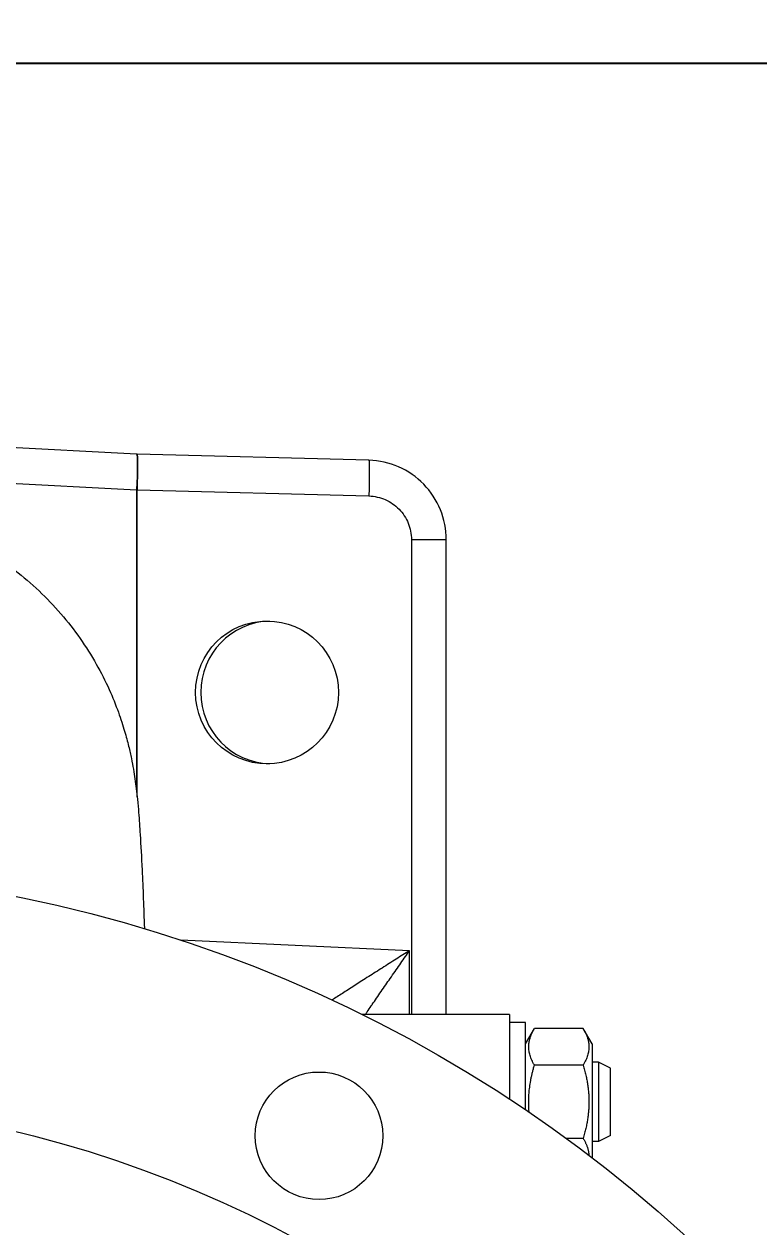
# Model space of a CAD drawing. Header units: millimetres. Extents: x -2122 to 22797, y 3569 to 89276.
# Drawn here: x 19722 to 19905, y 9463.4 to 9762.9 of the extents above; entities that cross this region are included whole.
import ezdxf

# ---------------------------------------------------------------- set-up
doc = ezdxf.new("R2010")
doc.units = ezdxf.units.MM
doc.header["$LTSCALE"] = 20
doc.layers.add('IA-DIBUJO', color=3, linetype='Continuous', lineweight=30)
doc.layers.add('IA-DIM', color=7, linetype='Continuous')
doc.styles.add('ING-AMB', font='romans.shx', dxfattribs={"width": 0.75, "oblique": 15})
doc.dimstyles.new('ING-AMB 20', dxfattribs={"dimscale": 20, "dimtxt": 3, "dimasz": 2.5, "dimexe": 1, "dimexo": 1, "dimgap": 1, "dimtad": 1, "dimdec": 0, "dimzin": 0, "dimdsep": 46, "dimtxsty": 'ING-AMB', "dimcen": 0.1, "dimclrd": 7, "dimclre": 7, "dimclrt": 2, "dimadec": 0, "dimazin": 0, "dimtfac": 1, "dimtdec": 0, "dimtmove": 0, "dimatfit": 0, "dimfxl": 1.25, "dimtolj": 1, "dimtzin": 0, "dimarcsym": 1})

# ---------------------------------------------------------------- blocks, each defined once
blk = doc.blocks.new('A$C95565289')
at = {"color": 0, "linetype": 'Continuous', "lineweight": 0}
for centre, radius in [((-3202.48, 13552.85), 349.25), ((-3058.34, 13835.75), 15.88), ((-3202.48, 13552.85), 292.1)]:
    blk.add_circle(centre, radius, dxfattribs=at)
blk = doc.blocks.new('*D69')
at = {"layer": 'Defpoints', "color": 0, "transparency": 16777216}
for p in [(20723.32, 9870.99), (19651.32, 9742.76), (20723.32, 9254.28)]:
    blk.add_point(p, dxfattribs=at)
at = {"layer": 'IA-DIM', "color": 7, "lineweight": -2, "transparency": 16777216}
for p, q in [((19651.32, 9762.76), (19651.32, 9890.99)), ((20723.32, 9274.28), (20723.32, 9890.99)), ((19701.32, 9870.99), (20673.32, 9870.99))]:
    blk.add_line(p, q, dxfattribs=at)
at = {"layer": 'IA-DIM', "color": 7, "transparency": 16777216}
for points in [[(19701.32, 9879.33), (19701.32, 9862.66), (19651.32, 9870.99)], [(20673.32, 9879.33), (20673.32, 9862.66), (20723.32, 9870.99)]]:
    blk.add_solid(points, dxfattribs=at)
at = {"layer": 'IA-DIM', "color": 2, "transparency": 16777216, "insert": (20187.32, 9920.99), "char_height": 60, "attachment_point": 5, "style": 'ING-AMB'}
blk.add_mtext('\\A1;1072', dxfattribs=at)
blk = doc.blocks.new('*D70')
at = {"layer": 'Defpoints', "color": 0, "transparency": 16777216}
for p in [(22459.38, 10023.87), (19311.32, 9341.38), (22459.38, 9303.02)]:
    blk.add_point(p, dxfattribs=at)
at = {"layer": 'IA-DIM', "color": 7, "lineweight": -2, "transparency": 16777216}
for p, q in [((19311.32, 9361.38), (19311.32, 10043.87)), ((22459.38, 9323.02), (22459.38, 10043.87)), ((19361.32, 10023.87), (22409.38, 10023.87))]:
    blk.add_line(p, q, dxfattribs=at)
at = {"layer": 'IA-DIM', "color": 7, "transparency": 16777216}
for points in [[(19361.32, 10032.2), (19361.32, 10015.54), (19311.32, 10023.87)], [(22409.38, 10032.2), (22409.38, 10015.54), (22459.38, 10023.87)]]:
    blk.add_solid(points, dxfattribs=at)
at = {"layer": 'IA-DIM', "color": 2, "transparency": 16777216, "insert": (20885.35, 10073.87), "char_height": 60, "attachment_point": 5, "style": 'ING-AMB'}
blk.add_mtext('\\A1;3148', dxfattribs=at)

msp = doc.modelspace()

# ---------------------------------------------------------------- linework, layer by layer
msp.add_lwpolyline([(19431.32, 9753.24), (22326.32, 9753.24), (22326.32, 8653.24), (19431.32, 8653.24)], close=True)
at = {"layer": 'IA-DIBUJO', "color": 3, "linetype": 'Continuous', "lineweight": 0}
for p, q in [((19750.02, 9655.84), (19684.86, 9659.26)), ((19807.9, 9654.32), (19750.17, 9655.84)), ((19684.86, 9650.38), (19750.02, 9646.96)), ((19750.02, 9646.96), (19750.02, 9571.93)), ((19750.17, 9646.95), (19807.9, 9645.44)), ((19750.17, 9570.53), (19750.17, 9646.95)), ((19818.48, 9634.58), (19818.48, 9516.34)), ((19818.48, 9634.58), (19827.13, 9634.58)), ((19827.13, 9516.34), (19827.13, 9634.58)), ((19817.99, 9532.22), (19761.05, 9534.81)), ((19817.99, 9516.34), (19817.99, 9532.22)), ((19842.94, 9516.34), (19806.06, 9516.34)), ((19842.94, 9516.34), (19842.94, 9495.23)), ((19846.89, 9514.37), (19842.94, 9514.37)), ((19846.89, 9492.6), (19846.89, 9514.37)), ((19846.89, 9509.03), (19849.1, 9512.86)), ((19861.27, 9512.86), (19849.1, 9512.86)), ((19863.48, 9509.03), (19861.27, 9512.86)), ((19863.48, 9509.03), (19863.48, 9501.82)), ((19861.27, 9503.74), (19849.1, 9503.74)), ((19865.06, 9504.49), (19863.48, 9504.49)), ((19865.06, 9504.49), (19865.06, 9484.74)), ((19868.02, 9502.97), (19865.06, 9504.49)), ((19863.48, 9501.82), (19863.48, 9480.67)), ((19868.02, 9486.25), (19868.02, 9502.97)), ((19861.27, 9485.49), (19857.02, 9485.49)), ((19868.02, 9486.25), (19865.06, 9484.74)), ((19865.06, 9484.74), (19863.48, 9484.74))]:
    msp.add_line(p, q, dxfattribs=at)
at = {"layer": 'IA-DIBUJO', "color": 3, "linetype": 'Continuous', "lineweight": 0, "extrusion": (0, 0, -1)}
for centre, major_axis, ratio, start_param, end_param in [((19750.27, 9660.29), (-5.13, 0.2), 0.866804, -1.585897, -1.555695), ((19749.55, 9646.96), (0.47, 8.88), 0.052264, 0, 1.568057), ((19749.94, 9646.95), (0.23, 8.89), 0.026168, 0, 1.570111), ((19807.66, 9645.44), (0.23, 8.89), 0.026168, 0, 1.570111)]:
    msp.add_ellipse(centre, major_axis=major_axis, ratio=ratio, start_param=start_param, end_param=end_param, dxfattribs=at)
at = {"layer": 'IA-DIBUJO', "color": 3, "linetype": 'Continuous', "lineweight": 0}
for centre, major_axis, ratio, start_param, end_param in [((19750.27, 9658.08), (0.07, -11.13), 0.461214, -0.063438, -0.033236), ((19783.77, 9596.53), (0, 17.78), 0.999657, 0.035152, 1.570796), ((19783.77, 9596.53), (0, -17.78), 0.999657, -1.570796, -0.035152)]:
    msp.add_ellipse(centre, major_axis=major_axis, ratio=ratio, start_param=start_param, end_param=end_param, dxfattribs=at)
msp.add_ellipse((19782.52, 9596.53), major_axis=(-17.8, 0), ratio=0.998972, dxfattribs=at)
for points, knots in [([(19827.13, 9634.58), (19827.13, 9637.12), (19826.64, 9639.66), (19824.72, 9644.37), (19823.3, 9646.54), (19819.76, 9650.18), (19817.63, 9651.66), (19812.97, 9653.69), (19810.44, 9654.26), (19807.9, 9654.32)], [0, 0, 0, 0, 0.386154, 0.386154, 0.772308, 0.772308, 1.158462, 1.158462, 1.544616, 1.544616, 1.544616, 1.544616]), ([(19807.9, 9645.44), (19809.3, 9645.4), (19810.69, 9645.09), (19813.25, 9643.97), (19814.42, 9643.16), (19816.37, 9641.16), (19817.15, 9639.96), (19818.2, 9637.37), (19818.48, 9635.98), (19818.48, 9634.58)], [4.738569, 4.738569, 4.738569, 4.738569, 5.124723, 5.124723, 5.510877, 5.510877, 5.897031, 5.897031, 6.283185, 6.283185, 6.283185, 6.283185]), ([(19673.44, 9643.35), (19676.77, 9643.11), (19680.11, 9642.88), (19686.03, 9641.99), (19688.64, 9641.47), (19693.83, 9640.15), (19696.4, 9639.35), (19701.41, 9637.52), (19703.86, 9636.47), (19708.63, 9634.15), (19710.95, 9632.87), (19715.45, 9630.07), (19717.64, 9628.56), (19721.82, 9625.33), (19723.83, 9623.61), (19727.65, 9619.99), (19729.47, 9618.09), (19732.87, 9614.14), (19734.47, 9612.09), (19737.4, 9607.9), (19738.75, 9605.76), (19741.16, 9601.51), (19742.24, 9599.39), (19744.06, 9595.36), (19744.83, 9593.44), (19746.1, 9589.95), (19746.62, 9588.35), (19747.44, 9585.54), (19747.77, 9584.3), (19748.32, 9582.04), (19748.54, 9581.02), (19748.93, 9579.12), (19749.09, 9578.24), (19749.38, 9576.54), (19749.51, 9575.74), (19749.74, 9574.12), (19749.85, 9573.32), (19750.06, 9571.62), (19750.15, 9570.74), (19750.35, 9568.76), (19750.45, 9567.68), (19750.68, 9564.8), (19750.81, 9563.01), (19751.09, 9558.44), (19751.25, 9555.54), (19751.5, 9550.08), (19751.61, 9547.7), (19751.79, 9542.84), (19751.88, 9540.39), (19751.97, 9537.76), (19751.97, 9537.72), (19751.97, 9537.68)], [0, 0, 0, 0, 10.010622, 10.010622, 18.015618, 18.015618, 26.085967, 26.085967, 34.051975, 34.051975, 42.007898, 42.007898, 49.9497, 49.9497, 57.865297, 57.865297, 65.738391, 65.738391, 73.53195, 73.53195, 81.156036, 81.156036, 88.406738, 88.406738, 94.931017, 94.931017, 100.624988, 100.624988, 105.583569, 105.583569, 110.372954, 110.372954, 115.340126, 115.340126, 120.925219, 120.925219, 127.670637, 127.670637, 136.392795, 136.392795, 148.528573, 148.528573, 169.033864, 169.033864, 198.302015, 198.302015, 218.545423, 218.545423, 237.09535, 237.09535, 237.379443, 237.379443, 237.379443, 237.379443]), ([(19817.99, 9532.22), (19817.45, 9531.88), (19816.91, 9531.54), (19816.37, 9531.2), (19815.81, 9530.84), (19815.25, 9530.48), (19814.68, 9530.13), (19814.11, 9529.76), (19813.53, 9529.4), (19812.96, 9529.03), (19812.37, 9528.66), (19811.78, 9528.28), (19811.19, 9527.91), (19811.09, 9527.85), (19810.99, 9527.78), (19810.89, 9527.72), (19810.3, 9527.35), (19809.71, 9526.97), (19809.13, 9526.61), (19808.55, 9526.24), (19807.98, 9525.87), (19807.41, 9525.51), (19806.85, 9525.15), (19806.29, 9524.8), (19805.75, 9524.45), (19805.24, 9524.13), (19804.74, 9523.8), (19804.24, 9523.49), (19803.72, 9523.15), (19803.2, 9522.82), (19802.7, 9522.5), (19802.22, 9522.19), (19801.75, 9521.89), (19801.29, 9521.6), (19800.83, 9521.31), (19800.39, 9521.02), (19799.96, 9520.75), (19799.54, 9520.48), (19799.13, 9520.21), (19798.73, 9519.96), (19798.7, 9519.94), (19798.67, 9519.92), (19798.64, 9519.9)], [4.712389, 4.712389, 4.712389, 4.712389, 4.7699355, 4.7699355, 4.7699355, 4.8293227, 4.8293227, 4.8293227, 4.8898607, 4.8898607, 4.8898607, 4.9519053, 4.9519053, 4.9519053, 4.9626066, 4.9626066, 4.9626066, 5.0248599, 5.0248599, 5.0248599, 5.0871268, 5.0871268, 5.0871268, 5.1483693, 5.1483693, 5.1483693, 5.2054602, 5.2054602, 5.2054602, 5.2661718, 5.2661718, 5.2661718, 5.3237944, 5.3237944, 5.3237944, 5.3804612, 5.3804612, 5.3804612, 5.4358685, 5.4358685, 5.4358685, 5.4399982, 5.4399982, 5.4399982, 5.4399982]), ([(19807.01, 9516.34), (19807.16, 9516.56), (19807.31, 9516.78), (19807.46, 9517.01), (19807.79, 9517.48), (19808.12, 9517.97), (19808.47, 9518.47), (19808.55, 9518.59), (19808.63, 9518.7), (19808.71, 9518.82), (19809.06, 9519.34), (19809.43, 9519.87), (19809.8, 9520.4), (19810.17, 9520.94), (19810.55, 9521.49), (19810.93, 9522.05), (19811.32, 9522.61), (19811.7, 9523.17), (19812.1, 9523.74), (19812.46, 9524.26), (19812.82, 9524.78), (19813.19, 9525.31), (19813.59, 9525.89), (19813.99, 9526.47), (19814.39, 9527.04), (19814.78, 9527.6), (19815.16, 9528.16), (19815.55, 9528.72), (19815.93, 9529.26), (19816.31, 9529.81), (19816.69, 9530.35), (19817.06, 9530.88), (19817.42, 9531.41), (19817.79, 9531.93), (19817.86, 9532.03), (19817.92, 9532.13), (19817.99, 9532.22)], [0.9774016, 0.9774016, 0.9774016, 0.9774016, 1.0048791, 1.0048791, 1.0048791, 1.0639955, 1.0639955, 1.0639955, 1.0777251, 1.0777251, 1.0777251, 1.1389996, 1.1389996, 1.1389996, 1.2010213, 1.2010213, 1.2010213, 1.2632689, 1.2632689, 1.2632689, 1.3205787, 1.3205787, 1.3205787, 1.3831331, 1.3831331, 1.3831331, 1.4434306, 1.4434306, 1.4434306, 1.5025489, 1.5025489, 1.5025489, 1.5601619, 1.5601619, 1.5601619, 1.5707963, 1.5707963, 1.5707963, 1.5707963])]:
    msp.add_open_spline(points, degree=3, knots=knots, dxfattribs=at)
for points, weights in [([(19849.1, 9503.74), (19846.46, 9508.3), (19849.1, 9512.86)], [1, 1.15470053838, 1]), ([(19861.27, 9512.86), (19863.91, 9508.3), (19861.27, 9503.74)], [1, 1.15470053838, 1]), ([(19847.81, 9491.98), (19847.29, 9497.48), (19849.1, 9503.74)], [1.06995354662, 1.1012696856, 1]), ([(19861.27, 9503.74), (19863.91, 9494.61), (19861.27, 9485.49)], [1, 1.15470053838, 1]), ([(19861.27, 9485.49), (19862.57, 9483.24), (19862.67, 9481.28)], [1, 1.07086694029, 1.07680685087])]:
    msp.add_rational_spline(points, weights, degree=2, dxfattribs=at)

# ---------------------------------------------------------------- block references
msp.add_blockref('A$C95565289', (22853.81, -4349.61), dxfattribs=at)

# ---------------------------------------------------------------- dimensions: what is measured, and where the dimension line sits
at = {"layer": 'IA-DIM'}
for base, p1, p2, picture, middle in [((22459.38, 10023.87), (19311.32, 9341.38), (22459.38, 9303.02), '*D70', (20885.35, 10073.87)), ((20723.32, 9870.99), (19651.32, 9742.76), (20723.32, 9254.28), '*D69', (20187.32, 9920.99))]:
    dim = msp.add_linear_dim(base=base, p1=p1, p2=p2, dimstyle='ING-AMB 20', override={"dimpost": '\\X'}, dxfattribs=at)
    dim.commit()
    dim.dimension.update_dxf_attribs({"geometry": picture, "text_midpoint": middle})

doc.saveas('drawing.dxf')
